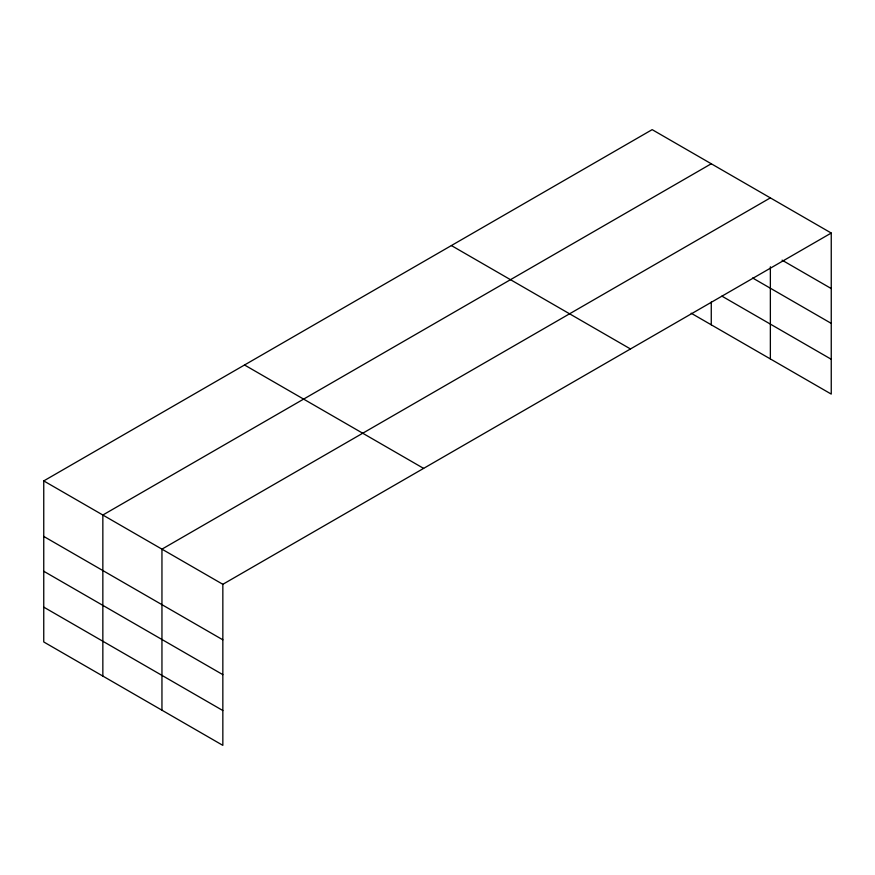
<?xml version="1.0" encoding="UTF-8"?>
<svg xmlns="http://www.w3.org/2000/svg" width="875" height="875" viewBox="0 0 875 875"><rect width="100%" height="100%" fill="white"/><g stroke="black" fill="none" stroke-linecap="round" stroke-linejoin="round"><path stroke-width="1.31" d="M43.75 480.911L222.841 584.303L222.841 745.358L43.75 641.955L43.75 480.911L652.159 129.642L831.25 233.045L831.25 394.089L691.173 313.217M711.266 163.767L102.845 515.025L102.845 676.08M770.361 197.881L161.952 549.15L161.952 710.205M222.841 584.303L831.25 233.045M782.075 260.159L831.25 288.553M752.631 277.988L831.25 323.378M721.897 296.133L831.25 359.264M451.391 245.558L630.47 348.961M244.53 364.995L423.609 468.387M43.75 536.43L222.841 639.822M43.75 571.255L222.841 674.647M43.75 607.13L222.841 710.533M770.361 266.798L770.361 358.936M711.266 302.039L711.266 324.811"/></g></svg>
